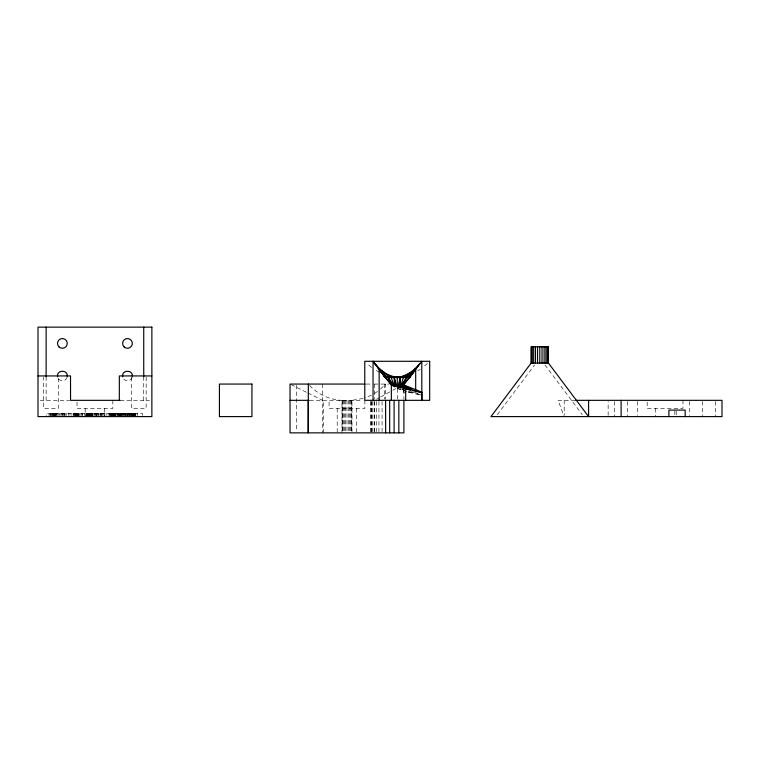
<?xml version="1.0" encoding="UTF-8"?>
<svg xmlns="http://www.w3.org/2000/svg" width="760" height="760" viewBox="0 0 760 760"><rect width="100%" height="100%" fill="white"/><g stroke="black" fill="none" stroke-linecap="round" stroke-linejoin="round"><path stroke-width="0.57" stroke-dasharray="3.8 2.85" d="M323.418 432.867L323.418 400.33M608.133 415.435L608.133 401.498M67.079 377.312C66.035 381.644 59.318 381.957 57.874 377.748M132.145 377.312C131.1 381.644 124.383 381.957 122.939 377.748M497.278 414.722L534.603 364.942M408.091 391.286L408.889 392.198L409.688 391.286M380.465 389.148L385.605 384.066L385.605 399.171M427.509 363.489L422.798 367.469M374.613 393.395L377.615 391.381M417.648 370.87L420.28 369.246M376.637 399.209L379.667 397.527M380.684 396.967L391.79 390.801M392.796 390.241L395.827 388.55M371.459 395.171L364.791 397.974M363.062 398.477L351.947 400.33L351.947 431.708M366.282 384.066L372.001 384.066M374.291 384.066L389.224 384.066M412.376 392.198L403.56 392.198L403.56 389.063M40.166 400.33L69.654 400.33M120.213 400.33L149.54 400.33M309.652 400.33L362.795 400.33M575.139 400.33L558.087 400.33L563.787 415.511M48.099 414.969L54.026 414.969M406.809 391.533L397.461 388.541L400.795 389.291M401.907 389.538L405.241 390.288M408.889 392.198L420.774 395.181M397.461 388.541L404.899 390.459M402.562 389.623L404.776 390.288M402.828 389.528L404.928 390.231M410.647 391.542L420.736 395.067M414.627 392.217L420.822 394.991M291.089 384.588L306.831 392.464M307.876 392.986L322.572 400.33M379.525 372.334L374.176 369.246M371.649 367.469L366.938 363.489M309.567 385.387C317.86 394.354 329.783 399.845 341.99 400.33L341.99 432.867M544.967 364.942L582.303 414.722M715.483 401.498L715.483 416.603M702.487 401.498L702.487 416.603M689.462 401.498L689.462 415.435M682.964 400.33L682.964 408.462L647.178 408.462L647.178 400.33M676.219 411.179L676.219 415.511M674.823 410.79L674.823 416.603M655.31 408.462L655.31 416.603M637.412 401.498L637.412 415.435M627.627 401.498L627.627 416.603M614.612 401.498L614.612 416.603M564.186 400.33L564.186 415.435M403.902 389.88L403.902 399.171M397.423 388.712L397.423 399.171M384.408 384.066L384.408 399.171M382.071 401.498L382.071 431.708M378.936 401.498L378.936 431.708M376.276 401.498L376.276 431.708M374.623 384.066L374.623 399.171M374.623 401.498L374.623 432.867M374.138 401.498L374.138 431.708M372.514 401.498L372.514 431.708M371.44 401.498L371.44 431.708M370.947 401.498L370.947 432.867M370.918 401.498L370.918 432.867M364.866 400.33L364.866 408.462L329.08 408.462L329.08 400.33M356.725 408.462L356.725 432.867M351.776 400.33L351.776 432.867M351.281 400.33L351.281 432.867M350.493 400.33L350.493 432.867M349.457 400.33L349.457 432.867M348.26 400.33L348.26 432.867M346.969 400.33L346.969 432.867M345.676 400.33L345.676 432.867M344.479 400.33L344.479 432.867M343.444 400.33L343.444 432.867M342.655 400.33L342.655 432.867M342.161 400.33L342.161 432.867M337.212 408.462L337.212 432.867M322.572 384.066L322.572 432.867M296.552 385.225L296.552 431.708M146.148 377.093L146.148 408.462L131.566 408.462L131.566 377.093M143.735 376.722L143.735 400.33M142.357 415.511L142.357 413.345L46.17 413.345L46.17 415.511M137.475 413.345L137.475 415.511M135.869 413.345L135.869 415.511M135.679 413.345L135.755 415.511M135.536 413.345L135.536 415.511M135.432 413.345L135.432 415.511M135.109 413.345L135.137 415.511M134.909 413.345L134.995 415.511M134.748 413.345L134.748 415.511M134.558 413.345L134.558 415.511M134.244 413.345L134.244 415.511L134.188 413.345M133.864 413.345L133.864 415.511M133.713 413.345L133.646 415.511M133.465 413.345L133.437 415.511M133.332 413.345L133.332 415.511M132.981 413.345L132.952 415.511M132.582 413.345L132.544 415.511M132.449 413.345L132.364 415.511M131.927 413.345L131.936 415.511M131.375 413.345L131.375 415.511M131.204 413.345L131.214 415.511L131.062 413.345M130.654 413.345L130.654 415.511M130.017 413.345L130.017 415.511M129.903 413.345L129.903 415.511M129.77 413.345L129.722 415.511M129.57 413.345L129.552 415.511M129.361 413.345L129.438 415.511M129.019 413.345L129.057 415.511M128.269 413.345L128.269 415.511M127.927 413.345L128.003 415.511M127.699 413.345L127.689 415.511M127.328 413.345L127.376 415.511M126.806 413.345L126.806 415.511M126.255 413.345L126.169 415.511M125.4 413.345L125.419 415.511M125.305 413.345L125.305 415.511M124.991 413.345L124.944 415.511M123.823 413.345L123.823 415.511M123.585 413.345L123.585 415.511M122.626 413.345L122.598 415.511M121.771 413.345L121.742 415.511M121.638 413.345L121.638 415.511M121.001 413.345L120.925 415.511M120.365 413.345L120.346 415.511M120.232 413.345L120.232 415.511M119.823 413.345L119.843 415.511M119.653 413.345L119.653 415.511M119.462 413.345L119.462 415.511M119.234 413.345L119.234 415.511M119.159 413.345L119.159 415.511M118.883 413.345L118.892 415.511M118.579 413.345L118.579 415.511M118.142 413.345L118.151 415.511M117.591 413.345L117.6 415.511M117.144 413.345L117.249 415.511M116.052 413.345L116.023 415.511M115.871 413.345L115.947 415.511M115.644 413.345L115.644 415.511M115.273 413.345L115.368 415.511M115.159 413.345L115.159 415.511M115.007 413.345L115.007 415.511M114.826 413.345L114.855 415.511M114.541 413.345L114.475 415.511M114.275 413.345L114.275 415.511M114.18 413.345L114.18 415.511M113.971 413.345L114.038 415.511M113.857 413.345L113.8 415.511M113.781 413.345L113.686 415.511M113.449 413.345L113.459 415.511M112.945 415.511L112.86 413.345L112.774 415.511M112.822 400.33L112.822 408.462L77.035 408.462L77.035 400.33M112.613 413.345L112.546 415.511M112.376 413.345L112.385 415.511M111.853 413.345L111.853 415.511M111.701 413.345L111.691 415.511M111.568 413.345L111.568 415.511M110.314 413.345L110.352 415.511M110.038 413.345L110.038 415.511M109.972 413.345L109.972 415.511M109.687 413.345L109.687 415.511M108.12 413.345L108.12 415.511M106.181 413.345L106.181 415.511M104.804 413.345L104.804 415.511M104.69 408.462L104.69 416.603M103.863 413.345L103.863 415.511M102.761 413.345L102.761 415.511M101.793 413.345L101.793 415.511M101.441 413.345L101.441 415.511M100.899 413.345L100.899 415.511M100.32 413.345L100.32 415.511M99.892 413.345L99.892 415.511M98.657 413.345L98.657 415.511M98.135 413.345L98.135 415.511M97.508 413.345L97.508 415.511M96.719 413.345L96.719 415.511M96.415 413.345L96.415 415.511M96.149 413.345L96.149 415.511M95.883 413.345L95.883 415.511M95.066 413.345L95.066 415.511M94.563 413.345L94.563 415.511M93.736 413.345L93.736 415.511M92.606 413.345L92.606 415.511M92.52 413.345L92.52 415.511M92.254 413.345L92.254 415.511M92.15 413.345L92.15 415.511M92.074 413.345L92.074 415.511M91.846 413.345L91.846 415.511M91.542 413.345L91.485 415.511L91.343 413.345M91.21 413.345L91.21 415.511M91.029 413.345L91.029 415.511M90.677 413.345L90.772 415.511M90.383 413.345L90.383 415.511M90.24 413.345L90.24 415.511M90.174 413.345L90.184 415.511M89.984 413.345L89.889 415.511M89.661 413.345L89.651 415.511M89.528 413.345L89.528 415.511M89.338 413.345L89.357 415.511M89.148 413.345L89.186 415.511M89.062 413.345L88.977 415.511M88.815 413.345L88.815 415.511M88.749 413.345L88.749 415.511M88.578 413.345L88.587 415.511M88.055 413.345L88.055 415.511M87.894 413.345L87.903 415.511M87.77 413.345L87.77 415.511M87.381 413.345L87.381 415.511M87.267 413.345L87.267 415.511M85.889 413.345L85.889 415.511M85.177 408.462L85.177 416.603M84.322 413.345L84.322 415.511M82.384 413.345L82.384 415.511M82.146 413.345L82.146 415.511M81.234 413.345L81.234 415.511M80.076 413.345L80.076 415.511M78.964 413.345L79.069 415.511M78.869 413.345L78.869 415.511M78.717 413.345L78.717 415.511M78.612 413.345L78.631 415.511M78.261 413.345L78.261 415.511M78.099 413.345L78.099 415.511M77.425 413.345L77.425 415.511M77.302 413.345L77.302 415.511M76.997 413.345L77.045 415.511M76.846 413.345L76.826 415.511M76.133 413.345L76.228 415.511M76.047 413.345L76.047 415.511M75.173 413.345L75.173 415.511M75.097 413.345L75.097 415.511M74.85 413.345L74.85 415.511M74.109 413.345L74.157 415.511M73.815 413.345L73.815 415.511M73.635 413.345L73.72 415.511M71.896 413.345L71.896 415.511M69.968 413.345L69.968 415.511M68.59 413.345L68.59 415.511M66.49 413.345L66.49 415.511M65.227 413.345L65.227 415.511M64.686 413.345L64.686 415.511M64.419 413.345L64.419 415.511M63.678 413.345L63.678 415.511M62.852 413.345L62.852 415.511M62.444 413.345L62.444 415.511M61.294 413.345L61.294 415.511M60.201 413.345L60.201 415.511M59.66 413.345L59.66 415.511M58.33 378.262L58.33 408.462L43.691 408.462L43.691 377.093M58.349 413.345L58.349 415.511M57.617 413.345L57.617 415.511M56.392 413.345L56.392 415.511M56.041 413.345L56.041 415.511M55.86 413.345L55.936 415.511M55.546 413.345L55.546 415.511M55.261 413.345L55.328 415.511M55.147 413.345L55.147 415.511M54.995 413.345L54.995 415.511M54.815 413.345L54.815 415.511M54.463 413.345L54.52 415.511M54.169 413.345L54.169 415.511M53.846 413.345L53.846 415.511M53.675 413.345L53.675 415.511M53.314 413.345L53.314 415.511M53.124 413.345L53.124 415.511M52.763 413.345L52.763 415.511M52.354 413.345L52.354 415.511M51.689 413.345L51.689 415.511M50.34 413.345L50.312 415.511M50.027 413.345L50.027 415.511M46.132 376.722L46.132 400.33M132.791 415.511L132.791 413.345L132.781 415.511M132.183 415.511L132.183 413.345L132.116 415.511M124.555 415.511L124.555 413.345L124.545 415.511M122.18 415.511L122.18 413.345L122.17 415.511M113.173 415.511L113.164 413.345L113.135 415.511M110.827 415.511L110.827 413.345L110.77 415.511M86.554 415.511L86.554 413.345L86.516 415.511M86.241 415.511L86.241 413.345L86.174 415.511M76.636 415.511L76.589 413.345L76.541 415.511M75.81 415.511L75.81 413.345L75.706 415.511"/><path stroke-width="1.14" d="M308.227 400.33L308.227 432.867L308.332 384.066M391.352 400.33L391.352 384.883L388.236 377.558L394.411 386.707L394.231 377.558L396.815 386.346M405.688 400.33L405.688 388.541L391.352 384.883L373.055 361.294L373.055 400.33M404.586 388.74L400.51 386.707L406.495 377.558L403.56 384.883L421.857 392.198L421.857 400.33L421.772 361.294L403.56 384.883L400.51 386.707L400.32 377.558L397.746 387.438M398.981 387.628L400.32 377.558M373.055 361.294L385.234 377.558L409.592 377.558L410.609 372.334L414.656 369.246L420.128 363.489M374.67 363.489L380.066 369.246L386.127 373.635L385.234 377.558L400.292 377.131L394.212 377.131M412.091 388.541L410.495 390.374L400.51 386.707L403.408 377.558M394.326 377.131L409.592 377.558L411.644 371.602M400.691 376.827L409.592 377.558L412.67 370.87M399.541 377.131L401.84 376.523L409.592 377.558L413.165 370.462M406.495 377.558L402.03 385.795L411.293 389.452L403.56 384.883L415.682 369.426L415.682 389.918M402.971 376.124L409.592 377.558L414.656 369.246M401.84 376.523L404.101 375.734L409.592 377.558L415.131 368.799M405.203 375.25L409.592 377.558L416.565 367.469M404.101 375.734L406.315 374.765L409.592 377.558L418.389 365.55M588.591 400.33L588.591 416.603L548.435 363.062L548.435 346.798L531.135 346.798L531.135 363.062L490.988 416.603L722 416.603L722 400.33L575.757 400.33M399.988 377.131L394.943 377.131L388.274 374.765L385.234 377.558L376.38 365.55M394.469 377.131L397.812 377.131M406.315 374.765L410.609 372.334M390.459 375.734L385.234 377.558L378.185 367.469M394.677 377.131L398.572 377.131M395.209 377.131L399.247 377.131M395.513 377.131L399.769 377.131M392.692 376.523L385.234 377.558L380.066 369.246M531.135 363.062L548.435 363.062M38 375.934L70.537 375.934L70.537 400.33L120.213 400.33M151.867 375.934L119.329 375.934L119.329 400.33M365.123 384.066L290.035 384.066L290.035 432.867L403.902 432.867L403.902 400.33M290.035 400.33L309.168 400.33M416.252 391.495L421.857 392.198L405.688 388.541L406.486 389.452M412.765 390.735L421.857 392.198M400.51 386.707L411.293 389.452M397.413 387.011L400.815 387.933M379.145 400.33L379.145 369.426L391.352 384.883L401.08 387.818M396.226 377.131L397.224 377.558L397.433 387.438M386.127 373.635L388.274 374.765M391.352 384.883L392.882 385.795L388.236 377.558M407.464 374.176L409.592 377.558L409.555 372.979M382.023 370.87L385.234 377.558L384.047 372.334M391.229 377.558L394.411 386.707M408.49 373.635L409.592 377.558M394.231 377.558L395.741 386.507M122.673 376.856C121.125 369.797 133.2 369.217 132.325 376.399M57.608 376.856C56.059 369.797 68.134 369.217 67.26 376.399M685.168 416.603L685.168 410.096L668.895 410.096L668.895 416.603M621.119 400.33L621.119 416.603M548.14 346.798L548.14 363.062M547.276 346.798L547.276 363.062M545.908 346.798L545.908 363.062M544.112 346.798L544.112 363.062M542.032 346.798L542.032 363.062M539.79 346.798L539.79 363.062M537.548 346.798L537.548 363.062M535.467 346.798L535.467 363.062M533.672 346.798L533.672 363.062M532.294 346.798L532.294 363.062M531.43 346.798L531.43 363.062M398.838 400.33L398.838 432.867M394.088 400.33L394.088 432.867M389.68 400.33L389.68 432.867M385.605 400.33L385.643 432.867M143.735 327.132L143.735 376.722M46.132 327.132L46.132 376.722M151.867 327.132L38 327.132L38 416.603L151.867 416.603L151.867 327.132M429.685 361.294L364.772 361.294L364.772 400.33L429.685 400.33L429.685 361.294M251.93 384.066L219.431 384.066L219.431 416.603L251.93 416.603L251.93 384.066M124.203 347.006A4.873 4.873 0 0 0 132.23 344.441A4.873 4.873 0 0 0 125.989 338.77A4.873 4.873 0 0 0 124.203 347.006M58.947 346.845A4.873 4.873 0 0 0 67.089 344.66A4.873 4.873 0 0 0 61.132 338.694A4.873 4.873 0 0 0 58.947 346.845"/></g></svg>
